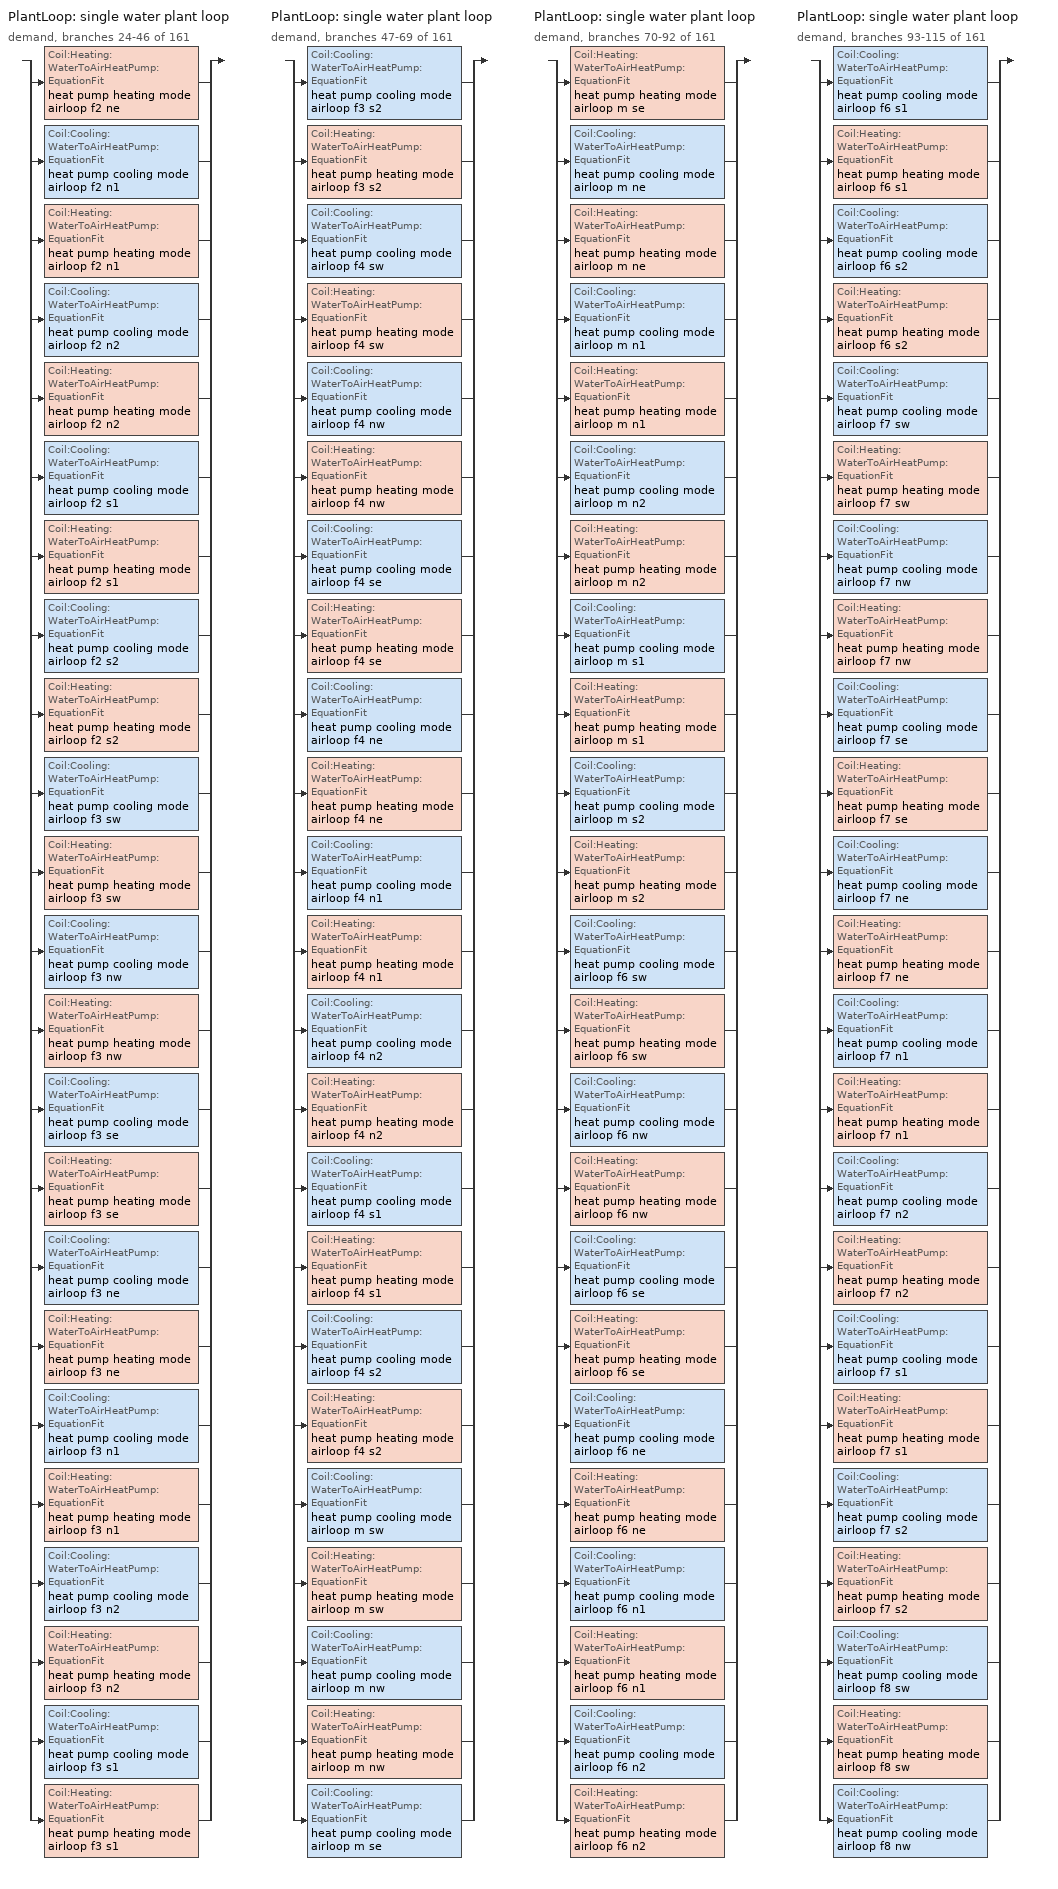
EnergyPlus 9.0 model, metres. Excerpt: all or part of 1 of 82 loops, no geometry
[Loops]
PlantLoop 'single water plant loop'
 demand, branches 24-46 of 161: split
  | Coil:Heating:WaterToAirHeatPump:EquationFit 'heat pump heating mode airloop f2 ne'
  | Coil:Cooling:WaterToAirHeatPump:EquationFit 'heat pump cooling mode airloop f2 n1'
  | Coil:Heating:WaterToAirHeatPump:EquationFit 'heat pump heating mode airloop f2 n1'
  | Coil:Cooling:WaterToAirHeatPump:EquationFit 'heat pump cooling mode airloop f2 n2'
  | Coil:Heating:WaterToAirHeatPump:EquationFit 'heat pump heating mode airloop f2 n2'
  | Coil:Cooling:WaterToAirHeatPump:EquationFit 'heat pump cooling mode airloop f2 s1'
  | Coil:Heating:WaterToAirHeatPump:EquationFit 'heat pump heating mode airloop f2 s1'
  | Coil:Cooling:WaterToAirHeatPump:EquationFit 'heat pump cooling mode airloop f2 s2'
  | Coil:Heating:WaterToAirHeatPump:EquationFit 'heat pump heating mode airloop f2 s2'
  | Coil:Cooling:WaterToAirHeatPump:EquationFit 'heat pump cooling mode airloop f3 sw'
  | Coil:Heating:WaterToAirHeatPump:EquationFit 'heat pump heating mode airloop f3 sw'
  | Coil:Cooling:WaterToAirHeatPump:EquationFit 'heat pump cooling mode airloop f3 nw'
  | Coil:Heating:WaterToAirHeatPump:EquationFit 'heat pump heating mode airloop f3 nw'
  | Coil:Cooling:WaterToAirHeatPump:EquationFit 'heat pump cooling mode airloop f3 se'
  | Coil:Heating:WaterToAirHeatPump:EquationFit 'heat pump heating mode airloop f3 se'
  | Coil:Cooling:WaterToAirHeatPump:EquationFit 'heat pump cooling mode airloop f3 ne'
  | Coil:Heating:WaterToAirHeatPump:EquationFit 'heat pump heating mode airloop f3 ne'
  | Coil:Cooling:WaterToAirHeatPump:EquationFit 'heat pump cooling mode airloop f3 n1'
  | Coil:Heating:WaterToAirHeatPump:EquationFit 'heat pump heating mode airloop f3 n1'
  | Coil:Cooling:WaterToAirHeatPump:EquationFit 'heat pump cooling mode airloop f3 n2'
  | Coil:Heating:WaterToAirHeatPump:EquationFit 'heat pump heating mode airloop f3 n2'
  | Coil:Cooling:WaterToAirHeatPump:EquationFit 'heat pump cooling mode airloop f3 s1'
  | Coil:Heating:WaterToAirHeatPump:EquationFit 'heat pump heating mode airloop f3 s1'
PlantLoop 'single water plant loop'
 demand, branches 47-69 of 161: split
  | Coil:Cooling:WaterToAirHeatPump:EquationFit 'heat pump cooling mode airloop f3 s2'
  | Coil:Heating:WaterToAirHeatPump:EquationFit 'heat pump heating mode airloop f3 s2'
  | Coil:Cooling:WaterToAirHeatPump:EquationFit 'heat pump cooling mode airloop f4 sw'
  | Coil:Heating:WaterToAirHeatPump:EquationFit 'heat pump heating mode airloop f4 sw'
  | Coil:Cooling:WaterToAirHeatPump:EquationFit 'heat pump cooling mode airloop f4 nw'
  | Coil:Heating:WaterToAirHeatPump:EquationFit 'heat pump heating mode airloop f4 nw'
  | Coil:Cooling:WaterToAirHeatPump:EquationFit 'heat pump cooling mode airloop f4 se'
  | Coil:Heating:WaterToAirHeatPump:EquationFit 'heat pump heating mode airloop f4 se'
  | Coil:Cooling:WaterToAirHeatPump:EquationFit 'heat pump cooling mode airloop f4 ne'
  | Coil:Heating:WaterToAirHeatPump:EquationFit 'heat pump heating mode airloop f4 ne'
  | Coil:Cooling:WaterToAirHeatPump:EquationFit 'heat pump cooling mode airloop f4 n1'
  | Coil:Heating:WaterToAirHeatPump:EquationFit 'heat pump heating mode airloop f4 n1'
  | Coil:Cooling:WaterToAirHeatPump:EquationFit 'heat pump cooling mode airloop f4 n2'
  | Coil:Heating:WaterToAirHeatPump:EquationFit 'heat pump heating mode airloop f4 n2'
  | Coil:Cooling:WaterToAirHeatPump:EquationFit 'heat pump cooling mode airloop f4 s1'
  | Coil:Heating:WaterToAirHeatPump:EquationFit 'heat pump heating mode airloop f4 s1'
  | Coil:Cooling:WaterToAirHeatPump:EquationFit 'heat pump cooling mode airloop f4 s2'
  | Coil:Heating:WaterToAirHeatPump:EquationFit 'heat pump heating mode airloop f4 s2'
  | Coil:Cooling:WaterToAirHeatPump:EquationFit 'heat pump cooling mode airloop m sw'
  | Coil:Heating:WaterToAirHeatPump:EquationFit 'heat pump heating mode airloop m sw'
  | Coil:Cooling:WaterToAirHeatPump:EquationFit 'heat pump cooling mode airloop m nw'
  | Coil:Heating:WaterToAirHeatPump:EquationFit 'heat pump heating mode airloop m nw'
  | Coil:Cooling:WaterToAirHeatPump:EquationFit 'heat pump cooling mode airloop m se'
PlantLoop 'single water plant loop'
 demand, branches 70-92 of 161: split
  | Coil:Heating:WaterToAirHeatPump:EquationFit 'heat pump heating mode airloop m se'
  | Coil:Cooling:WaterToAirHeatPump:EquationFit 'heat pump cooling mode airloop m ne'
  | Coil:Heating:WaterToAirHeatPump:EquationFit 'heat pump heating mode airloop m ne'
  | Coil:Cooling:WaterToAirHeatPump:EquationFit 'heat pump cooling mode airloop m n1'
  | Coil:Heating:WaterToAirHeatPump:EquationFit 'heat pump heating mode airloop m n1'
  | Coil:Cooling:WaterToAirHeatPump:EquationFit 'heat pump cooling mode airloop m n2'
  | Coil:Heating:WaterToAirHeatPump:EquationFit 'heat pump heating mode airloop m n2'
  | Coil:Cooling:WaterToAirHeatPump:EquationFit 'heat pump cooling mode airloop m s1'
  | Coil:Heating:WaterToAirHeatPump:EquationFit 'heat pump heating mode airloop m s1'
  | Coil:Cooling:WaterToAirHeatPump:EquationFit 'heat pump cooling mode airloop m s2'
  | Coil:Heating:WaterToAirHeatPump:EquationFit 'heat pump heating mode airloop m s2'
  | Coil:Cooling:WaterToAirHeatPump:EquationFit 'heat pump cooling mode airloop f6 sw'
  | Coil:Heating:WaterToAirHeatPump:EquationFit 'heat pump heating mode airloop f6 sw'
  | Coil:Cooling:WaterToAirHeatPump:EquationFit 'heat pump cooling mode airloop f6 nw'
  | Coil:Heating:WaterToAirHeatPump:EquationFit 'heat pump heating mode airloop f6 nw'
  | Coil:Cooling:WaterToAirHeatPump:EquationFit 'heat pump cooling mode airloop f6 se'
  | Coil:Heating:WaterToAirHeatPump:EquationFit 'heat pump heating mode airloop f6 se'
  | Coil:Cooling:WaterToAirHeatPump:EquationFit 'heat pump cooling mode airloop f6 ne'
  | Coil:Heating:WaterToAirHeatPump:EquationFit 'heat pump heating mode airloop f6 ne'
  | Coil:Cooling:WaterToAirHeatPump:EquationFit 'heat pump cooling mode airloop f6 n1'
  | Coil:Heating:WaterToAirHeatPump:EquationFit 'heat pump heating mode airloop f6 n1'
  | Coil:Cooling:WaterToAirHeatPump:EquationFit 'heat pump cooling mode airloop f6 n2'
  | Coil:Heating:WaterToAirHeatPump:EquationFit 'heat pump heating mode airloop f6 n2'
PlantLoop 'single water plant loop'
 demand, branches 93-115 of 161: split
  | Coil:Cooling:WaterToAirHeatPump:EquationFit 'heat pump cooling mode airloop f6 s1'
  | Coil:Heating:WaterToAirHeatPump:EquationFit 'heat pump heating mode airloop f6 s1'
  | Coil:Cooling:WaterToAirHeatPump:EquationFit 'heat pump cooling mode airloop f6 s2'
  | Coil:Heating:WaterToAirHeatPump:EquationFit 'heat pump heating mode airloop f6 s2'
  | Coil:Cooling:WaterToAirHeatPump:EquationFit 'heat pump cooling mode airloop f7 sw'
  | Coil:Heating:WaterToAirHeatPump:EquationFit 'heat pump heating mode airloop f7 sw'
  | Coil:Cooling:WaterToAirHeatPump:EquationFit 'heat pump cooling mode airloop f7 nw'
  | Coil:Heating:WaterToAirHeatPump:EquationFit 'heat pump heating mode airloop f7 nw'
  | Coil:Cooling:WaterToAirHeatPump:EquationFit 'heat pump cooling mode airloop f7 se'
  | Coil:Heating:WaterToAirHeatPump:EquationFit 'heat pump heating mode airloop f7 se'
  | Coil:Cooling:WaterToAirHeatPump:EquationFit 'heat pump cooling mode airloop f7 ne'
  | Coil:Heating:WaterToAirHeatPump:EquationFit 'heat pump heating mode airloop f7 ne'
  | Coil:Cooling:WaterToAirHeatPump:EquationFit 'heat pump cooling mode airloop f7 n1'
  | Coil:Heating:WaterToAirHeatPump:EquationFit 'heat pump heating mode airloop f7 n1'
  | Coil:Cooling:WaterToAirHeatPump:EquationFit 'heat pump cooling mode airloop f7 n2'
  | Coil:Heating:WaterToAirHeatPump:EquationFit 'heat pump heating mode airloop f7 n2'
  | Coil:Cooling:WaterToAirHeatPump:EquationFit 'heat pump cooling mode airloop f7 s1'
  | Coil:Heating:WaterToAirHeatPump:EquationFit 'heat pump heating mode airloop f7 s1'
  | Coil:Cooling:WaterToAirHeatPump:EquationFit 'heat pump cooling mode airloop f7 s2'
  | Coil:Heating:WaterToAirHeatPump:EquationFit 'heat pump heating mode airloop f7 s2'
  | Coil:Cooling:WaterToAirHeatPump:EquationFit 'heat pump cooling mode airloop f8 sw'
  | Coil:Heating:WaterToAirHeatPump:EquationFit 'heat pump heating mode airloop f8 sw'
  | Coil:Cooling:WaterToAirHeatPump:EquationFit 'heat pump cooling mode airloop f8 nw'
[Coil:Cooling:WaterToAirHeatPump:EquationFit]
heat pump cooling mode airloop f2 n1: airloop f2 n1 water to air heat pump source side1 inlet node, airloop f2 n1 water to air heat pump source side1 outlet node, airloop f2 n1 supply fan outlet, cooling coil air outlet node airloop f2 n1, autosize, autosize, autosize, autosize, 4.19837, -4.30267, 7.18537, -2.23947, 0.139996, 0.10266, 6.00194, 22.6301, -26.7961, -1.72375, 0.490645, 0.0693119, -5.67776, 0.438988, 5.84528, 0.141606, -0.168728, 0, 0
heat pump cooling mode airloop f2 n2: airloop f2 n2 water to air heat pump source side1 inlet node, airloop f2 n2 water to air heat pump source side1 outlet node, airloop f2 n2 supply fan outlet, cooling coil air outlet node airloop f2 n2, autosize, autosize, autosize, autosize, 4.19837, -4.30267, 7.18537, -2.23947, 0.139996, 0.10266, 6.00194, 22.6301, -26.7961, -1.72375, 0.490645, 0.0693119, -5.67776, 0.438988, 5.84528, 0.141606, -0.168728, 0, 0
heat pump cooling mode airloop f2 s1: airloop f2 s1 water to air heat pump source side1 inlet node, airloop f2 s1 water to air heat pump source side1 outlet node, airloop f2 s1 supply fan outlet, cooling coil air outlet node airloop f2 s1, autosize, autosize, autosize, autosize, 4.19837, -4.30267, 7.18537, -2.23947, 0.139996, 0.10266, 6.00194, 22.6301, -26.7961, -1.72375, 0.490645, 0.0693119, -5.67776, 0.438988, 5.84528, 0.141606, -0.168728, 0, 0
heat pump cooling mode airloop f2 s2: airloop f2 s2 water to air heat pump source side1 inlet node, airloop f2 s2 water to air heat pump source side1 outlet node, airloop f2 s2 supply fan outlet, cooling coil air outlet node airloop f2 s2, autosize, autosize, autosize, autosize, 4.19837, -4.30267, 7.18537, -2.23947, 0.139996, 0.10266, 6.00194, 22.6301, -26.7961, -1.72375, 0.490645, 0.0693119, -5.67776, 0.438988, 5.84528, 0.141606, -0.168728, 0, 0
heat pump cooling mode airloop f3 n1: airloop f3 n1 water to air heat pump source side1 inlet node, airloop f3 n1 water to air heat pump source side1 outlet node, airloop f3 n1 supply fan outlet, cooling coil air outlet node airloop f3 n1, autosize, autosize, autosize, autosize, 4.19837, -4.30267, 7.18537, -2.23947, 0.139996, 0.10266, 6.00194, 22.6301, -26.7961, -1.72375, 0.490645, 0.0693119, -5.67776, 0.438988, 5.84528, 0.141606, -0.168728, 0, 0
heat pump cooling mode airloop f3 n2: airloop f3 n2 water to air heat pump source side1 inlet node, airloop f3 n2 water to air heat pump source side1 outlet node, airloop f3 n2 supply fan outlet, cooling coil air outlet node airloop f3 n2, autosize, autosize, autosize, autosize, 4.19837, -4.30267, 7.18537, -2.23947, 0.139996, 0.10266, 6.00194, 22.6301, -26.7961, -1.72375, 0.490645, 0.0693119, -5.67776, 0.438988, 5.84528, 0.141606, -0.168728, 0, 0
heat pump cooling mode airloop f3 ne: airloop f3 ne water to air heat pump source side1 inlet node, airloop f3 ne water to air heat pump source side1 outlet node, airloop f3 ne supply fan outlet, cooling coil air outlet node airloop f3 ne, autosize, autosize, autosize, autosize, 4.19837, -4.30267, 7.18537, -2.23947, 0.139996, 0.10266, 6.00194, 22.6301, -26.7961, -1.72375, 0.490645, 0.0693119, -5.67776, 0.438988, 5.84528, 0.141606, -0.168728, 0, 0
heat pump cooling mode airloop f3 nw: airloop f3 nw water to air heat pump source side1 inlet node, airloop f3 nw water to air heat pump source side1 outlet node, airloop f3 nw supply fan outlet, cooling coil air outlet node airloop f3 nw, autosize, autosize, autosize, autosize, 4.19837, -4.30267, 7.18537, -2.23947, 0.139996, 0.10266, 6.00194, 22.6301, -26.7961, -1.72375, 0.490645, 0.0693119, -5.67776, 0.438988, 5.84528, 0.141606, -0.168728, 0, 0
heat pump cooling mode airloop f3 s1: airloop f3 s1 water to air heat pump source side1 inlet node, airloop f3 s1 water to air heat pump source side1 outlet node, airloop f3 s1 supply fan outlet, cooling coil air outlet node airloop f3 s1, autosize, autosize, autosize, autosize, 4.19837, -4.30267, 7.18537, -2.23947, 0.139996, 0.10266, 6.00194, 22.6301, -26.7961, -1.72375, 0.490645, 0.0693119, -5.67776, 0.438988, 5.84528, 0.141606, -0.168728, 0, 0
heat pump cooling mode airloop f3 s2: airloop f3 s2 water to air heat pump source side1 inlet node, airloop f3 s2 water to air heat pump source side1 outlet node, airloop f3 s2 supply fan outlet, cooling coil air outlet node airloop f3 s2, autosize, autosize, autosize, autosize, 4.19837, -4.30267, 7.18537, -2.23947, 0.139996, 0.10266, 6.00194, 22.6301, -26.7961, -1.72375, 0.490645, 0.0693119, -5.67776, 0.438988, 5.84528, 0.141606, -0.168728, 0, 0
heat pump cooling mode airloop f3 se: airloop f3 se water to air heat pump source side1 inlet node, airloop f3 se water to air heat pump source side1 outlet node, airloop f3 se supply fan outlet, cooling coil air outlet node airloop f3 se, autosize, autosize, autosize, autosize, 4.19837, -4.30267, 7.18537, -2.23947, 0.139996, 0.10266, 6.00194, 22.6301, -26.7961, -1.72375, 0.490645, 0.0693119, -5.67776, 0.438988, 5.84528, 0.141606, -0.168728, 0, 0
heat pump cooling mode airloop f3 sw: airloop f3 sw water to air heat pump source side1 inlet node, airloop f3 sw water to air heat pump source side1 outlet node, airloop f3 sw supply fan outlet, cooling coil air outlet node airloop f3 sw, autosize, autosize, autosize, autosize, 4.19837, -4.30267, 7.18537, -2.23947, 0.139996, 0.10266, 6.00194, 22.6301, -26.7961, -1.72375, 0.490645, 0.0693119, -5.67776, 0.438988, 5.84528, 0.141606, -0.168728, 0, 0
heat pump cooling mode airloop f4 n1: airloop f4 n1 water to air heat pump source side1 inlet node, airloop f4 n1 water to air heat pump source side1 outlet node, airloop f4 n1 supply fan outlet, cooling coil air outlet node airloop f4 n1, autosize, autosize, autosize, autosize, 4.19837, -4.30267, 7.18537, -2.23947, 0.139996, 0.10266, 6.00194, 22.6301, -26.7961, -1.72375, 0.490645, 0.0693119, -5.67776, 0.438988, 5.84528, 0.141606, -0.168728, 0, 0
heat pump cooling mode airloop f4 n2: airloop f4 n2 water to air heat pump source side1 inlet node, airloop f4 n2 water to air heat pump source side1 outlet node, airloop f4 n2 supply fan outlet, cooling coil air outlet node airloop f4 n2, autosize, autosize, autosize, autosize, 4.19837, -4.30267, 7.18537, -2.23947, 0.139996, 0.10266, 6.00194, 22.6301, -26.7961, -1.72375, 0.490645, 0.0693119, -5.67776, 0.438988, 5.84528, 0.141606, -0.168728, 0, 0
heat pump cooling mode airloop f4 ne: airloop f4 ne water to air heat pump source side1 inlet node, airloop f4 ne water to air heat pump source side1 outlet node, airloop f4 ne supply fan outlet, cooling coil air outlet node airloop f4 ne, autosize, autosize, autosize, autosize, 4.19837, -4.30267, 7.18537, -2.23947, 0.139996, 0.10266, 6.00194, 22.6301, -26.7961, -1.72375, 0.490645, 0.0693119, -5.67776, 0.438988, 5.84528, 0.141606, -0.168728, 0, 0
heat pump cooling mode airloop f4 nw: airloop f4 nw water to air heat pump source side1 inlet node, airloop f4 nw water to air heat pump source side1 outlet node, airloop f4 nw supply fan outlet, cooling coil air outlet node airloop f4 nw, autosize, autosize, autosize, autosize, 4.19837, -4.30267, 7.18537, -2.23947, 0.139996, 0.10266, 6.00194, 22.6301, -26.7961, -1.72375, 0.490645, 0.0693119, -5.67776, 0.438988, 5.84528, 0.141606, -0.168728, 0, 0
heat pump cooling mode airloop f4 s1: airloop f4 s1 water to air heat pump source side1 inlet node, airloop f4 s1 water to air heat pump source side1 outlet node, airloop f4 s1 supply fan outlet, cooling coil air outlet node airloop f4 s1, autosize, autosize, autosize, autosize, 4.19837, -4.30267, 7.18537, -2.23947, 0.139996, 0.10266, 6.00194, 22.6301, -26.7961, -1.72375, 0.490645, 0.0693119, -5.67776, 0.438988, 5.84528, 0.141606, -0.168728, 0, 0
heat pump cooling mode airloop f4 s2: airloop f4 s2 water to air heat pump source side1 inlet node, airloop f4 s2 water to air heat pump source side1 outlet node, airloop f4 s2 supply fan outlet, cooling coil air outlet node airloop f4 s2, autosize, autosize, autosize, autosize, 4.19837, -4.30267, 7.18537, -2.23947, 0.139996, 0.10266, 6.00194, 22.6301, -26.7961, -1.72375, 0.490645, 0.0693119, -5.67776, 0.438988, 5.84528, 0.141606, -0.168728, 0, 0
heat pump cooling mode airloop f4 se: airloop f4 se water to air heat pump source side1 inlet node, airloop f4 se water to air heat pump source side1 outlet node, airloop f4 se supply fan outlet, cooling coil air outlet node airloop f4 se, autosize, autosize, autosize, autosize, 4.19837, -4.30267, 7.18537, -2.23947, 0.139996, 0.10266, 6.00194, 22.6301, -26.7961, -1.72375, 0.490645, 0.0693119, -5.67776, 0.438988, 5.84528, 0.141606, -0.168728, 0, 0
heat pump cooling mode airloop f4 sw: airloop f4 sw water to air heat pump source side1 inlet node, airloop f4 sw water to air heat pump source side1 outlet node, airloop f4 sw supply fan outlet, cooling coil air outlet node airloop f4 sw, autosize, autosize, autosize, autosize, 4.19837, -4.30267, 7.18537, -2.23947, 0.139996, 0.10266, 6.00194, 22.6301, -26.7961, -1.72375, 0.490645, 0.0693119, -5.67776, 0.438988, 5.84528, 0.141606, -0.168728, 0, 0
heat pump cooling mode airloop f6 n1: airloop f6 n1 water to air heat pump source side1 inlet node, airloop f6 n1 water to air heat pump source side1 outlet node, airloop f6 n1 supply fan outlet, cooling coil air outlet node airloop f6 n1, autosize, autosize, autosize, autosize, 4.19837, -4.30267, 7.18537, -2.23947, 0.139996, 0.10266, 6.00194, 22.6301, -26.7961, -1.72375, 0.490645, 0.0693119, -5.67776, 0.438988, 5.84528, 0.141606, -0.168728, 0, 0
heat pump cooling mode airloop f6 n2: airloop f6 n2 water to air heat pump source side1 inlet node, airloop f6 n2 water to air heat pump source side1 outlet node, airloop f6 n2 supply fan outlet, cooling coil air outlet node airloop f6 n2, autosize, autosize, autosize, autosize, 4.19837, -4.30267, 7.18537, -2.23947, 0.139996, 0.10266, 6.00194, 22.6301, -26.7961, -1.72375, 0.490645, 0.0693119, -5.67776, 0.438988, 5.84528, 0.141606, -0.168728, 0, 0
heat pump cooling mode airloop f6 ne: airloop f6 ne water to air heat pump source side1 inlet node, airloop f6 ne water to air heat pump source side1 outlet node, airloop f6 ne supply fan outlet, cooling coil air outlet node airloop f6 ne, autosize, autosize, autosize, autosize, 4.19837, -4.30267, 7.18537, -2.23947, 0.139996, 0.10266, 6.00194, 22.6301, -26.7961, -1.72375, 0.490645, 0.0693119, -5.67776, 0.438988, 5.84528, 0.141606, -0.168728, 0, 0
heat pump cooling mode airloop f6 nw: airloop f6 nw water to air heat pump source side1 inlet node, airloop f6 nw water to air heat pump source side1 outlet node, airloop f6 nw supply fan outlet, cooling coil air outlet node airloop f6 nw, autosize, autosize, autosize, autosize, 4.19837, -4.30267, 7.18537, -2.23947, 0.139996, 0.10266, 6.00194, 22.6301, -26.7961, -1.72375, 0.490645, 0.0693119, -5.67776, 0.438988, 5.84528, 0.141606, -0.168728, 0, 0
heat pump cooling mode airloop f6 s1: airloop f6 s1 water to air heat pump source side1 inlet node, airloop f6 s1 water to air heat pump source side1 outlet node, airloop f6 s1 supply fan outlet, cooling coil air outlet node airloop f6 s1, autosize, autosize, autosize, autosize, 4.19837, -4.30267, 7.18537, -2.23947, 0.139996, 0.10266, 6.00194, 22.6301, -26.7961, -1.72375, 0.490645, 0.0693119, -5.67776, 0.438988, 5.84528, 0.141606, -0.168728, 0, 0
heat pump cooling mode airloop f6 s2: airloop f6 s2 water to air heat pump source side1 inlet node, airloop f6 s2 water to air heat pump source side1 outlet node, airloop f6 s2 supply fan outlet, cooling coil air outlet node airloop f6 s2, autosize, autosize, autosize, autosize, 4.19837, -4.30267, 7.18537, -2.23947, 0.139996, 0.10266, 6.00194, 22.6301, -26.7961, -1.72375, 0.490645, 0.0693119, -5.67776, 0.438988, 5.84528, 0.141606, -0.168728, 0, 0
heat pump cooling mode airloop f6 se: airloop f6 se water to air heat pump source side1 inlet node, airloop f6 se water to air heat pump source side1 outlet node, airloop f6 se supply fan outlet, cooling coil air outlet node airloop f6 se, autosize, autosize, autosize, autosize, 4.19837, -4.30267, 7.18537, -2.23947, 0.139996, 0.10266, 6.00194, 22.6301, -26.7961, -1.72375, 0.490645, 0.0693119, -5.67776, 0.438988, 5.84528, 0.141606, -0.168728, 0, 0
heat pump cooling mode airloop f6 sw: airloop f6 sw water to air heat pump source side1 inlet node, airloop f6 sw water to air heat pump source side1 outlet node, airloop f6 sw supply fan outlet, cooling coil air outlet node airloop f6 sw, autosize, autosize, autosize, autosize, 4.19837, -4.30267, 7.18537, -2.23947, 0.139996, 0.10266, 6.00194, 22.6301, -26.7961, -1.72375, 0.490645, 0.0693119, -5.67776, 0.438988, 5.84528, 0.141606, -0.168728, 0, 0
heat pump cooling mode airloop f7 n1: airloop f7 n1 water to air heat pump source side1 inlet node, airloop f7 n1 water to air heat pump source side1 outlet node, airloop f7 n1 supply fan outlet, cooling coil air outlet node airloop f7 n1, autosize, autosize, autosize, autosize, 4.19837, -4.30267, 7.18537, -2.23947, 0.139996, 0.10266, 6.00194, 22.6301, -26.7961, -1.72375, 0.490645, 0.0693119, -5.67776, 0.438988, 5.84528, 0.141606, -0.168728, 0, 0
heat pump cooling mode airloop f7 n2: airloop f7 n2 water to air heat pump source side1 inlet node, airloop f7 n2 water to air heat pump source side1 outlet node, airloop f7 n2 supply fan outlet, cooling coil air outlet node airloop f7 n2, autosize, autosize, autosize, autosize, 4.19837, -4.30267, 7.18537, -2.23947, 0.139996, 0.10266, 6.00194, 22.6301, -26.7961, -1.72375, 0.490645, 0.0693119, -5.67776, 0.438988, 5.84528, 0.141606, -0.168728, 0, 0
heat pump cooling mode airloop f7 ne: airloop f7 ne water to air heat pump source side1 inlet node, airloop f7 ne water to air heat pump source side1 outlet node, airloop f7 ne supply fan outlet, cooling coil air outlet node airloop f7 ne, autosize, autosize, autosize, autosize, 4.19837, -4.30267, 7.18537, -2.23947, 0.139996, 0.10266, 6.00194, 22.6301, -26.7961, -1.72375, 0.490645, 0.0693119, -5.67776, 0.438988, 5.84528, 0.141606, -0.168728, 0, 0
heat pump cooling mode airloop f7 nw: airloop f7 nw water to air heat pump source side1 inlet node, airloop f7 nw water to air heat pump source side1 outlet node, airloop f7 nw supply fan outlet, cooling coil air outlet node airloop f7 nw, autosize, autosize, autosize, autosize, 4.19837, -4.30267, 7.18537, -2.23947, 0.139996, 0.10266, 6.00194, 22.6301, -26.7961, -1.72375, 0.490645, 0.0693119, -5.67776, 0.438988, 5.84528, 0.141606, -0.168728, 0, 0
heat pump cooling mode airloop f7 s1: airloop f7 s1 water to air heat pump source side1 inlet node, airloop f7 s1 water to air heat pump source side1 outlet node, airloop f7 s1 supply fan outlet, cooling coil air outlet node airloop f7 s1, autosize, autosize, autosize, autosize, 4.19837, -4.30267, 7.18537, -2.23947, 0.139996, 0.10266, 6.00194, 22.6301, -26.7961, -1.72375, 0.490645, 0.0693119, -5.67776, 0.438988, 5.84528, 0.141606, -0.168728, 0, 0
heat pump cooling mode airloop f7 s2: airloop f7 s2 water to air heat pump source side1 inlet node, airloop f7 s2 water to air heat pump source side1 outlet node, airloop f7 s2 supply fan outlet, cooling coil air outlet node airloop f7 s2, autosize, autosize, autosize, autosize, 4.19837, -4.30267, 7.18537, -2.23947, 0.139996, 0.10266, 6.00194, 22.6301, -26.7961, -1.72375, 0.490645, 0.0693119, -5.67776, 0.438988, 5.84528, 0.141606, -0.168728, 0, 0
heat pump cooling mode airloop f7 se: airloop f7 se water to air heat pump source side1 inlet node, airloop f7 se water to air heat pump source side1 outlet node, airloop f7 se supply fan outlet, cooling coil air outlet node airloop f7 se, autosize, autosize, autosize, autosize, 4.19837, -4.30267, 7.18537, -2.23947, 0.139996, 0.10266, 6.00194, 22.6301, -26.7961, -1.72375, 0.490645, 0.0693119, -5.67776, 0.438988, 5.84528, 0.141606, -0.168728, 0, 0
heat pump cooling mode airloop f7 sw: airloop f7 sw water to air heat pump source side1 inlet node, airloop f7 sw water to air heat pump source side1 outlet node, airloop f7 sw supply fan outlet, cooling coil air outlet node airloop f7 sw, autosize, autosize, autosize, autosize, 4.19837, -4.30267, 7.18537, -2.23947, 0.139996, 0.10266, 6.00194, 22.6301, -26.7961, -1.72375, 0.490645, 0.0693119, -5.67776, 0.438988, 5.84528, 0.141606, -0.168728, 0, 0
heat pump cooling mode airloop f8 nw: airloop f8 nw water to air heat pump source side1 inlet node, airloop f8 nw water to air heat pump source side1 outlet node, airloop f8 nw supply fan outlet, cooling coil air outlet node airloop f8 nw, autosize, autosize, autosize, autosize, 4.19837, -4.30267, 7.18537, -2.23947, 0.139996, 0.10266, 6.00194, 22.6301, -26.7961, -1.72375, 0.490645, 0.0693119, -5.67776, 0.438988, 5.84528, 0.141606, -0.168728, 0, 0
heat pump cooling mode airloop f8 sw: airloop f8 sw water to air heat pump source side1 inlet node, airloop f8 sw water to air heat pump source side1 outlet node, airloop f8 sw supply fan outlet, cooling coil air outlet node airloop f8 sw, autosize, autosize, autosize, autosize, 4.19837, -4.30267, 7.18537, -2.23947, 0.139996, 0.10266, 6.00194, 22.6301, -26.7961, -1.72375, 0.490645, 0.0693119, -5.67776, 0.438988, 5.84528, 0.141606, -0.168728, 0, 0
heat pump cooling mode airloop m n1: airloop m n1 water to air heat pump source side1 inlet node, airloop m n1 water to air heat pump source side1 outlet node, airloop m n1 supply fan outlet, cooling coil air outlet node airloop m n1, autosize, autosize, autosize, autosize, 4.19837, -4.30267, 7.18537, -2.23947, 0.139996, 0.10266, 6.00194, 22.6301, -26.7961, -1.72375, 0.490645, 0.0693119, -5.67776, 0.438988, 5.84528, 0.141606, -0.168728, 0, 0
heat pump cooling mode airloop m n2: airloop m n2 water to air heat pump source side1 inlet node, airloop m n2 water to air heat pump source side1 outlet node, airloop m n2 supply fan outlet, cooling coil air outlet node airloop m n2, autosize, autosize, autosize, autosize, 4.19837, -4.30267, 7.18537, -2.23947, 0.139996, 0.10266, 6.00194, 22.6301, -26.7961, -1.72375, 0.490645, 0.0693119, -5.67776, 0.438988, 5.84528, 0.141606, -0.168728, 0, 0
heat pump cooling mode airloop m ne: airloop m ne water to air heat pump source side1 inlet node, airloop m ne water to air heat pump source side1 outlet node, airloop m ne supply fan outlet, cooling coil air outlet node airloop m ne, autosize, autosize, autosize, autosize, 4.19837, -4.30267, 7.18537, -2.23947, 0.139996, 0.10266, 6.00194, 22.6301, -26.7961, -1.72375, 0.490645, 0.0693119, -5.67776, 0.438988, 5.84528, 0.141606, -0.168728, 0, 0
heat pump cooling mode airloop m nw: airloop m nw water to air heat pump source side1 inlet node, airloop m nw water to air heat pump source side1 outlet node, airloop m nw supply fan outlet, cooling coil air outlet node airloop m nw, autosize, autosize, autosize, autosize, 4.19837, -4.30267, 7.18537, -2.23947, 0.139996, 0.10266, 6.00194, 22.6301, -26.7961, -1.72375, 0.490645, 0.0693119, -5.67776, 0.438988, 5.84528, 0.141606, -0.168728, 0, 0
heat pump cooling mode airloop m s1: airloop m s1 water to air heat pump source side1 inlet node, airloop m s1 water to air heat pump source side1 outlet node, airloop m s1 supply fan outlet, cooling coil air outlet node airloop m s1, autosize, autosize, autosize, autosize, 4.19837, -4.30267, 7.18537, -2.23947, 0.139996, 0.10266, 6.00194, 22.6301, -26.7961, -1.72375, 0.490645, 0.0693119, -5.67776, 0.438988, 5.84528, 0.141606, -0.168728, 0, 0
heat pump cooling mode airloop m s2: airloop m s2 water to air heat pump source side1 inlet node, airloop m s2 water to air heat pump source side1 outlet node, airloop m s2 supply fan outlet, cooling coil air outlet node airloop m s2, autosize, autosize, autosize, autosize, 4.19837, -4.30267, 7.18537, -2.23947, 0.139996, 0.10266, 6.00194, 22.6301, -26.7961, -1.72375, 0.490645, 0.0693119, -5.67776, 0.438988, 5.84528, 0.141606, -0.168728, 0, 0
heat pump cooling mode airloop m se: airloop m se water to air heat pump source side1 inlet node, airloop m se water to air heat pump source side1 outlet node, airloop m se supply fan outlet, cooling coil air outlet node airloop m se, autosize, autosize, autosize, autosize, 4.19837, -4.30267, 7.18537, -2.23947, 0.139996, 0.10266, 6.00194, 22.6301, -26.7961, -1.72375, 0.490645, 0.0693119, -5.67776, 0.438988, 5.84528, 0.141606, -0.168728, 0, 0
heat pump cooling mode airloop m sw: airloop m sw water to air heat pump source side1 inlet node, airloop m sw water to air heat pump source side1 outlet node, airloop m sw supply fan outlet, cooling coil air outlet node airloop m sw, autosize, autosize, autosize, autosize, 4.19837, -4.30267, 7.18537, -2.23947, 0.139996, 0.10266, 6.00194, 22.6301, -26.7961, -1.72375, 0.490645, 0.0693119, -5.67776, 0.438988, 5.84528, 0.141606, -0.168728, 0, 0
[Coil:Heating:WaterToAirHeatPump:EquationFit]
heat pump heating mode airloop f2 n1: airloop f2 n1 water to air heat pump source side2 inlet node, airloop f2 n1 water to air heat pump source side2 outlet node, cooling coil air outlet node airloop f2 n1, heating coil air outlet node airloop f2 n1, autosize, autosize, autosize, 4.3, 0.237847, -3.35824, 3.8064, 0.1792, 0.128607, -3.79176, 3.38799, 1.50226, -0.177654, -0.10308
heat pump heating mode airloop f2 n2: airloop f2 n2 water to air heat pump source side2 inlet node, airloop f2 n2 water to air heat pump source side2 outlet node, cooling coil air outlet node airloop f2 n2, heating coil air outlet node airloop f2 n2, autosize, autosize, autosize, 4.3, 0.237847, -3.35824, 3.8064, 0.1792, 0.128607, -3.79176, 3.38799, 1.50226, -0.177654, -0.10308
heat pump heating mode airloop f2 ne: airloop f2 ne water to air heat pump source side2 inlet node, airloop f2 ne water to air heat pump source side2 outlet node, cooling coil air outlet node airloop f2 ne, heating coil air outlet node airloop f2 ne, autosize, autosize, autosize, 4.3, 0.237847, -3.35824, 3.8064, 0.1792, 0.128607, -3.79176, 3.38799, 1.50226, -0.177654, -0.10308
heat pump heating mode airloop f2 s1: airloop f2 s1 water to air heat pump source side2 inlet node, airloop f2 s1 water to air heat pump source side2 outlet node, cooling coil air outlet node airloop f2 s1, heating coil air outlet node airloop f2 s1, autosize, autosize, autosize, 4.3, 0.237847, -3.35824, 3.8064, 0.1792, 0.128607, -3.79176, 3.38799, 1.50226, -0.177654, -0.10308
heat pump heating mode airloop f2 s2: airloop f2 s2 water to air heat pump source side2 inlet node, airloop f2 s2 water to air heat pump source side2 outlet node, cooling coil air outlet node airloop f2 s2, heating coil air outlet node airloop f2 s2, autosize, autosize, autosize, 4.3, 0.237847, -3.35824, 3.8064, 0.1792, 0.128607, -3.79176, 3.38799, 1.50226, -0.177654, -0.10308
heat pump heating mode airloop f3 n1: airloop f3 n1 water to air heat pump source side2 inlet node, airloop f3 n1 water to air heat pump source side2 outlet node, cooling coil air outlet node airloop f3 n1, heating coil air outlet node airloop f3 n1, autosize, autosize, autosize, 4.3, 0.237847, -3.35824, 3.8064, 0.1792, 0.128607, -3.79176, 3.38799, 1.50226, -0.177654, -0.10308
heat pump heating mode airloop f3 n2: airloop f3 n2 water to air heat pump source side2 inlet node, airloop f3 n2 water to air heat pump source side2 outlet node, cooling coil air outlet node airloop f3 n2, heating coil air outlet node airloop f3 n2, autosize, autosize, autosize, 4.3, 0.237847, -3.35824, 3.8064, 0.1792, 0.128607, -3.79176, 3.38799, 1.50226, -0.177654, -0.10308
heat pump heating mode airloop f3 ne: airloop f3 ne water to air heat pump source side2 inlet node, airloop f3 ne water to air heat pump source side2 outlet node, cooling coil air outlet node airloop f3 ne, heating coil air outlet node airloop f3 ne, autosize, autosize, autosize, 4.3, 0.237847, -3.35824, 3.8064, 0.1792, 0.128607, -3.79176, 3.38799, 1.50226, -0.177654, -0.10308
heat pump heating mode airloop f3 nw: airloop f3 nw water to air heat pump source side2 inlet node, airloop f3 nw water to air heat pump source side2 outlet node, cooling coil air outlet node airloop f3 nw, heating coil air outlet node airloop f3 nw, autosize, autosize, autosize, 4.3, 0.237847, -3.35824, 3.8064, 0.1792, 0.128607, -3.79176, 3.38799, 1.50226, -0.177654, -0.10308
heat pump heating mode airloop f3 s1: airloop f3 s1 water to air heat pump source side2 inlet node, airloop f3 s1 water to air heat pump source side2 outlet node, cooling coil air outlet node airloop f3 s1, heating coil air outlet node airloop f3 s1, autosize, autosize, autosize, 4.3, 0.237847, -3.35824, 3.8064, 0.1792, 0.128607, -3.79176, 3.38799, 1.50226, -0.177654, -0.10308
heat pump heating mode airloop f3 s2: airloop f3 s2 water to air heat pump source side2 inlet node, airloop f3 s2 water to air heat pump source side2 outlet node, cooling coil air outlet node airloop f3 s2, heating coil air outlet node airloop f3 s2, autosize, autosize, autosize, 4.3, 0.237847, -3.35824, 3.8064, 0.1792, 0.128607, -3.79176, 3.38799, 1.50226, -0.177654, -0.10308
heat pump heating mode airloop f3 se: airloop f3 se water to air heat pump source side2 inlet node, airloop f3 se water to air heat pump source side2 outlet node, cooling coil air outlet node airloop f3 se, heating coil air outlet node airloop f3 se, autosize, autosize, autosize, 4.3, 0.237847, -3.35824, 3.8064, 0.1792, 0.128607, -3.79176, 3.38799, 1.50226, -0.177654, -0.10308
heat pump heating mode airloop f3 sw: airloop f3 sw water to air heat pump source side2 inlet node, airloop f3 sw water to air heat pump source side2 outlet node, cooling coil air outlet node airloop f3 sw, heating coil air outlet node airloop f3 sw, autosize, autosize, autosize, 4.3, 0.237847, -3.35824, 3.8064, 0.1792, 0.128607, -3.79176, 3.38799, 1.50226, -0.177654, -0.10308
heat pump heating mode airloop f4 n1: airloop f4 n1 water to air heat pump source side2 inlet node, airloop f4 n1 water to air heat pump source side2 outlet node, cooling coil air outlet node airloop f4 n1, heating coil air outlet node airloop f4 n1, autosize, autosize, autosize, 4.3, 0.237847, -3.35824, 3.8064, 0.1792, 0.128607, -3.79176, 3.38799, 1.50226, -0.177654, -0.10308
heat pump heating mode airloop f4 n2: airloop f4 n2 water to air heat pump source side2 inlet node, airloop f4 n2 water to air heat pump source side2 outlet node, cooling coil air outlet node airloop f4 n2, heating coil air outlet node airloop f4 n2, autosize, autosize, autosize, 4.3, 0.237847, -3.35824, 3.8064, 0.1792, 0.128607, -3.79176, 3.38799, 1.50226, -0.177654, -0.10308
heat pump heating mode airloop f4 ne: airloop f4 ne water to air heat pump source side2 inlet node, airloop f4 ne water to air heat pump source side2 outlet node, cooling coil air outlet node airloop f4 ne, heating coil air outlet node airloop f4 ne, autosize, autosize, autosize, 4.3, 0.237847, -3.35824, 3.8064, 0.1792, 0.128607, -3.79176, 3.38799, 1.50226, -0.177654, -0.10308
heat pump heating mode airloop f4 nw: airloop f4 nw water to air heat pump source side2 inlet node, airloop f4 nw water to air heat pump source side2 outlet node, cooling coil air outlet node airloop f4 nw, heating coil air outlet node airloop f4 nw, autosize, autosize, autosize, 4.3, 0.237847, -3.35824, 3.8064, 0.1792, 0.128607, -3.79176, 3.38799, 1.50226, -0.177654, -0.10308
heat pump heating mode airloop f4 s1: airloop f4 s1 water to air heat pump source side2 inlet node, airloop f4 s1 water to air heat pump source side2 outlet node, cooling coil air outlet node airloop f4 s1, heating coil air outlet node airloop f4 s1, autosize, autosize, autosize, 4.3, 0.237847, -3.35824, 3.8064, 0.1792, 0.128607, -3.79176, 3.38799, 1.50226, -0.177654, -0.10308
heat pump heating mode airloop f4 s2: airloop f4 s2 water to air heat pump source side2 inlet node, airloop f4 s2 water to air heat pump source side2 outlet node, cooling coil air outlet node airloop f4 s2, heating coil air outlet node airloop f4 s2, autosize, autosize, autosize, 4.3, 0.237847, -3.35824, 3.8064, 0.1792, 0.128607, -3.79176, 3.38799, 1.50226, -0.177654, -0.10308
heat pump heating mode airloop f4 se: airloop f4 se water to air heat pump source side2 inlet node, airloop f4 se water to air heat pump source side2 outlet node, cooling coil air outlet node airloop f4 se, heating coil air outlet node airloop f4 se, autosize, autosize, autosize, 4.3, 0.237847, -3.35824, 3.8064, 0.1792, 0.128607, -3.79176, 3.38799, 1.50226, -0.177654, -0.10308
heat pump heating mode airloop f4 sw: airloop f4 sw water to air heat pump source side2 inlet node, airloop f4 sw water to air heat pump source side2 outlet node, cooling coil air outlet node airloop f4 sw, heating coil air outlet node airloop f4 sw, autosize, autosize, autosize, 4.3, 0.237847, -3.35824, 3.8064, 0.1792, 0.128607, -3.79176, 3.38799, 1.50226, -0.177654, -0.10308
heat pump heating mode airloop f6 n1: airloop f6 n1 water to air heat pump source side2 inlet node, airloop f6 n1 water to air heat pump source side2 outlet node, cooling coil air outlet node airloop f6 n1, heating coil air outlet node airloop f6 n1, autosize, autosize, autosize, 4.3, 0.237847, -3.35824, 3.8064, 0.1792, 0.128607, -3.79176, 3.38799, 1.50226, -0.177654, -0.10308
heat pump heating mode airloop f6 n2: airloop f6 n2 water to air heat pump source side2 inlet node, airloop f6 n2 water to air heat pump source side2 outlet node, cooling coil air outlet node airloop f6 n2, heating coil air outlet node airloop f6 n2, autosize, autosize, autosize, 4.3, 0.237847, -3.35824, 3.8064, 0.1792, 0.128607, -3.79176, 3.38799, 1.50226, -0.177654, -0.10308
heat pump heating mode airloop f6 ne: airloop f6 ne water to air heat pump source side2 inlet node, airloop f6 ne water to air heat pump source side2 outlet node, cooling coil air outlet node airloop f6 ne, heating coil air outlet node airloop f6 ne, autosize, autosize, autosize, 4.3, 0.237847, -3.35824, 3.8064, 0.1792, 0.128607, -3.79176, 3.38799, 1.50226, -0.177654, -0.10308
heat pump heating mode airloop f6 nw: airloop f6 nw water to air heat pump source side2 inlet node, airloop f6 nw water to air heat pump source side2 outlet node, cooling coil air outlet node airloop f6 nw, heating coil air outlet node airloop f6 nw, autosize, autosize, autosize, 4.3, 0.237847, -3.35824, 3.8064, 0.1792, 0.128607, -3.79176, 3.38799, 1.50226, -0.177654, -0.10308
heat pump heating mode airloop f6 s1: airloop f6 s1 water to air heat pump source side2 inlet node, airloop f6 s1 water to air heat pump source side2 outlet node, cooling coil air outlet node airloop f6 s1, heating coil air outlet node airloop f6 s1, autosize, autosize, autosize, 4.3, 0.237847, -3.35824, 3.8064, 0.1792, 0.128607, -3.79176, 3.38799, 1.50226, -0.177654, -0.10308
heat pump heating mode airloop f6 s2: airloop f6 s2 water to air heat pump source side2 inlet node, airloop f6 s2 water to air heat pump source side2 outlet node, cooling coil air outlet node airloop f6 s2, heating coil air outlet node airloop f6 s2, autosize, autosize, autosize, 4.3, 0.237847, -3.35824, 3.8064, 0.1792, 0.128607, -3.79176, 3.38799, 1.50226, -0.177654, -0.10308
heat pump heating mode airloop f6 se: airloop f6 se water to air heat pump source side2 inlet node, airloop f6 se water to air heat pump source side2 outlet node, cooling coil air outlet node airloop f6 se, heating coil air outlet node airloop f6 se, autosize, autosize, autosize, 4.3, 0.237847, -3.35824, 3.8064, 0.1792, 0.128607, -3.79176, 3.38799, 1.50226, -0.177654, -0.10308
heat pump heating mode airloop f6 sw: airloop f6 sw water to air heat pump source side2 inlet node, airloop f6 sw water to air heat pump source side2 outlet node, cooling coil air outlet node airloop f6 sw, heating coil air outlet node airloop f6 sw, autosize, autosize, autosize, 4.3, 0.237847, -3.35824, 3.8064, 0.1792, 0.128607, -3.79176, 3.38799, 1.50226, -0.177654, -0.10308
heat pump heating mode airloop f7 n1: airloop f7 n1 water to air heat pump source side2 inlet node, airloop f7 n1 water to air heat pump source side2 outlet node, cooling coil air outlet node airloop f7 n1, heating coil air outlet node airloop f7 n1, autosize, autosize, autosize, 4.3, 0.237847, -3.35824, 3.8064, 0.1792, 0.128607, -3.79176, 3.38799, 1.50226, -0.177654, -0.10308
heat pump heating mode airloop f7 n2: airloop f7 n2 water to air heat pump source side2 inlet node, airloop f7 n2 water to air heat pump source side2 outlet node, cooling coil air outlet node airloop f7 n2, heating coil air outlet node airloop f7 n2, autosize, autosize, autosize, 4.3, 0.237847, -3.35824, 3.8064, 0.1792, 0.128607, -3.79176, 3.38799, 1.50226, -0.177654, -0.10308
heat pump heating mode airloop f7 ne: airloop f7 ne water to air heat pump source side2 inlet node, airloop f7 ne water to air heat pump source side2 outlet node, cooling coil air outlet node airloop f7 ne, heating coil air outlet node airloop f7 ne, autosize, autosize, autosize, 4.3, 0.237847, -3.35824, 3.8064, 0.1792, 0.128607, -3.79176, 3.38799, 1.50226, -0.177654, -0.10308
heat pump heating mode airloop f7 nw: airloop f7 nw water to air heat pump source side2 inlet node, airloop f7 nw water to air heat pump source side2 outlet node, cooling coil air outlet node airloop f7 nw, heating coil air outlet node airloop f7 nw, autosize, autosize, autosize, 4.3, 0.237847, -3.35824, 3.8064, 0.1792, 0.128607, -3.79176, 3.38799, 1.50226, -0.177654, -0.10308
heat pump heating mode airloop f7 s1: airloop f7 s1 water to air heat pump source side2 inlet node, airloop f7 s1 water to air heat pump source side2 outlet node, cooling coil air outlet node airloop f7 s1, heating coil air outlet node airloop f7 s1, autosize, autosize, autosize, 4.3, 0.237847, -3.35824, 3.8064, 0.1792, 0.128607, -3.79176, 3.38799, 1.50226, -0.177654, -0.10308
heat pump heating mode airloop f7 s2: airloop f7 s2 water to air heat pump source side2 inlet node, airloop f7 s2 water to air heat pump source side2 outlet node, cooling coil air outlet node airloop f7 s2, heating coil air outlet node airloop f7 s2, autosize, autosize, autosize, 4.3, 0.237847, -3.35824, 3.8064, 0.1792, 0.128607, -3.79176, 3.38799, 1.50226, -0.177654, -0.10308
heat pump heating mode airloop f7 se: airloop f7 se water to air heat pump source side2 inlet node, airloop f7 se water to air heat pump source side2 outlet node, cooling coil air outlet node airloop f7 se, heating coil air outlet node airloop f7 se, autosize, autosize, autosize, 4.3, 0.237847, -3.35824, 3.8064, 0.1792, 0.128607, -3.79176, 3.38799, 1.50226, -0.177654, -0.10308
heat pump heating mode airloop f7 sw: airloop f7 sw water to air heat pump source side2 inlet node, airloop f7 sw water to air heat pump source side2 outlet node, cooling coil air outlet node airloop f7 sw, heating coil air outlet node airloop f7 sw, autosize, autosize, autosize, 4.3, 0.237847, -3.35824, 3.8064, 0.1792, 0.128607, -3.79176, 3.38799, 1.50226, -0.177654, -0.10308
heat pump heating mode airloop f8 sw: airloop f8 sw water to air heat pump source side2 inlet node, airloop f8 sw water to air heat pump source side2 outlet node, cooling coil air outlet node airloop f8 sw, heating coil air outlet node airloop f8 sw, autosize, autosize, autosize, 4.3, 0.237847, -3.35824, 3.8064, 0.1792, 0.128607, -3.79176, 3.38799, 1.50226, -0.177654, -0.10308
heat pump heating mode airloop m n1: airloop m n1 water to air heat pump source side2 inlet node, airloop m n1 water to air heat pump source side2 outlet node, cooling coil air outlet node airloop m n1, heating coil air outlet node airloop m n1, autosize, autosize, autosize, 4.3, 0.237847, -3.35824, 3.8064, 0.1792, 0.128607, -3.79176, 3.38799, 1.50226, -0.177654, -0.10308
heat pump heating mode airloop m n2: airloop m n2 water to air heat pump source side2 inlet node, airloop m n2 water to air heat pump source side2 outlet node, cooling coil air outlet node airloop m n2, heating coil air outlet node airloop m n2, autosize, autosize, autosize, 4.3, 0.237847, -3.35824, 3.8064, 0.1792, 0.128607, -3.79176, 3.38799, 1.50226, -0.177654, -0.10308
heat pump heating mode airloop m ne: airloop m ne water to air heat pump source side2 inlet node, airloop m ne water to air heat pump source side2 outlet node, cooling coil air outlet node airloop m ne, heating coil air outlet node airloop m ne, autosize, autosize, autosize, 4.3, 0.237847, -3.35824, 3.8064, 0.1792, 0.128607, -3.79176, 3.38799, 1.50226, -0.177654, -0.10308
heat pump heating mode airloop m nw: airloop m nw water to air heat pump source side2 inlet node, airloop m nw water to air heat pump source side2 outlet node, cooling coil air outlet node airloop m nw, heating coil air outlet node airloop m nw, autosize, autosize, autosize, 4.3, 0.237847, -3.35824, 3.8064, 0.1792, 0.128607, -3.79176, 3.38799, 1.50226, -0.177654, -0.10308
heat pump heating mode airloop m s1: airloop m s1 water to air heat pump source side2 inlet node, airloop m s1 water to air heat pump source side2 outlet node, cooling coil air outlet node airloop m s1, heating coil air outlet node airloop m s1, autosize, autosize, autosize, 4.3, 0.237847, -3.35824, 3.8064, 0.1792, 0.128607, -3.79176, 3.38799, 1.50226, -0.177654, -0.10308
heat pump heating mode airloop m s2: airloop m s2 water to air heat pump source side2 inlet node, airloop m s2 water to air heat pump source side2 outlet node, cooling coil air outlet node airloop m s2, heating coil air outlet node airloop m s2, autosize, autosize, autosize, 4.3, 0.237847, -3.35824, 3.8064, 0.1792, 0.128607, -3.79176, 3.38799, 1.50226, -0.177654, -0.10308
heat pump heating mode airloop m se: airloop m se water to air heat pump source side2 inlet node, airloop m se water to air heat pump source side2 outlet node, cooling coil air outlet node airloop m se, heating coil air outlet node airloop m se, autosize, autosize, autosize, 4.3, 0.237847, -3.35824, 3.8064, 0.1792, 0.128607, -3.79176, 3.38799, 1.50226, -0.177654, -0.10308
heat pump heating mode airloop m sw: airloop m sw water to air heat pump source side2 inlet node, airloop m sw water to air heat pump source side2 outlet node, cooling coil air outlet node airloop m sw, heating coil air outlet node airloop m sw, autosize, autosize, autosize, 4.3, 0.237847, -3.35824, 3.8064, 0.1792, 0.128607, -3.79176, 3.38799, 1.50226, -0.177654, -0.10308
